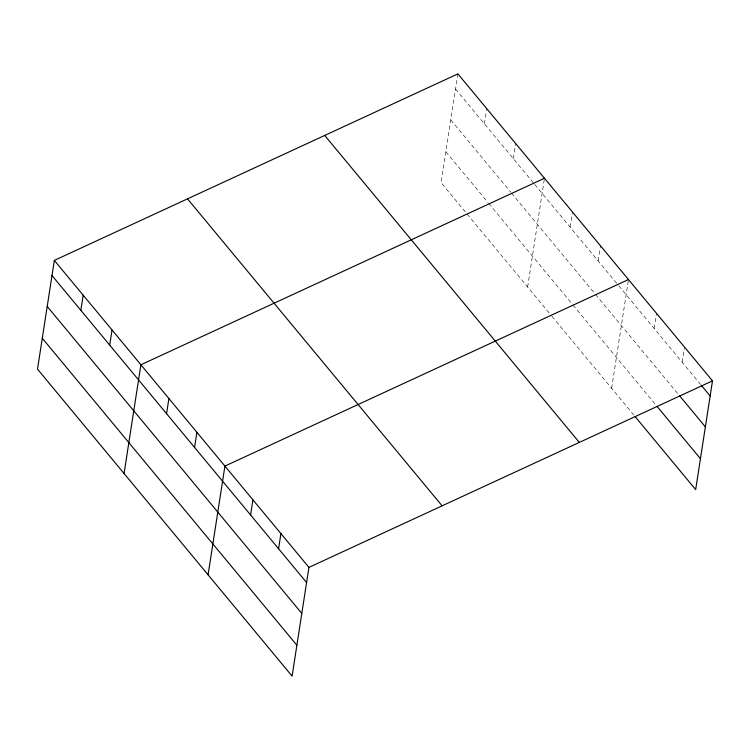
<?xml version="1.0" encoding="UTF-8"?>
<svg xmlns="http://www.w3.org/2000/svg" width="750" height="750" viewBox="0 0 750 750"><rect width="100%" height="100%" fill="white"/><g stroke="black" fill="none" stroke-linecap="round" stroke-linejoin="round"><path stroke-width="0.56" stroke-dasharray="3.75 2.81" d="M457.903 73.875L441.066 182.616L551.213 315.431M484.416 123.806L486.759 108.666M513.272 158.597L515.616 143.456M527.634 286.988L544.462 178.256M570.131 227.156L572.475 212.016M598.134 260.925L600.478 245.784M611.653 388.294L628.481 279.553M654.15 328.463L656.484 313.322M682.153 362.231L684.497 347.091M455.559 89.016L533.981 183.572M534.722 184.462L618.038 284.916M618.769 285.806L700.575 384.441M450.778 119.897L510.703 192.159M511.444 193.05L594.825 293.588M595.566 294.478L678.844 394.894M445.847 151.725L488.025 202.575M488.766 203.466L572.212 304.088M572.953 304.978L656.231 405.394M551.953 316.312L633.759 414.956"/><path stroke-width="1.12" d="M54.337 260.4L37.5 369.141L292.097 676.125L308.934 567.384L54.337 260.4L457.903 73.875L712.5 380.859L695.662 489.6L635.231 416.728M80.841 310.322L83.184 295.191M109.697 345.122L112.041 329.981M124.059 473.512L140.897 364.772L544.462 178.256M166.556 413.681L168.9 398.541M194.569 447.45L196.912 432.309M208.078 574.819L224.916 466.078L628.481 279.553M250.575 514.978L252.919 499.847M278.578 548.747L280.922 533.616M308.934 567.384L712.5 380.859M701.316 385.331L710.156 396M679.584 395.784L705.375 426.881M656.962 406.284L700.444 458.709M324.722 135.431L579.319 442.416M187.509 198.844L442.106 505.828M51.994 275.531L306.591 582.516M47.212 306.422L301.809 613.406M42.281 338.25L296.878 645.234"/></g></svg>
